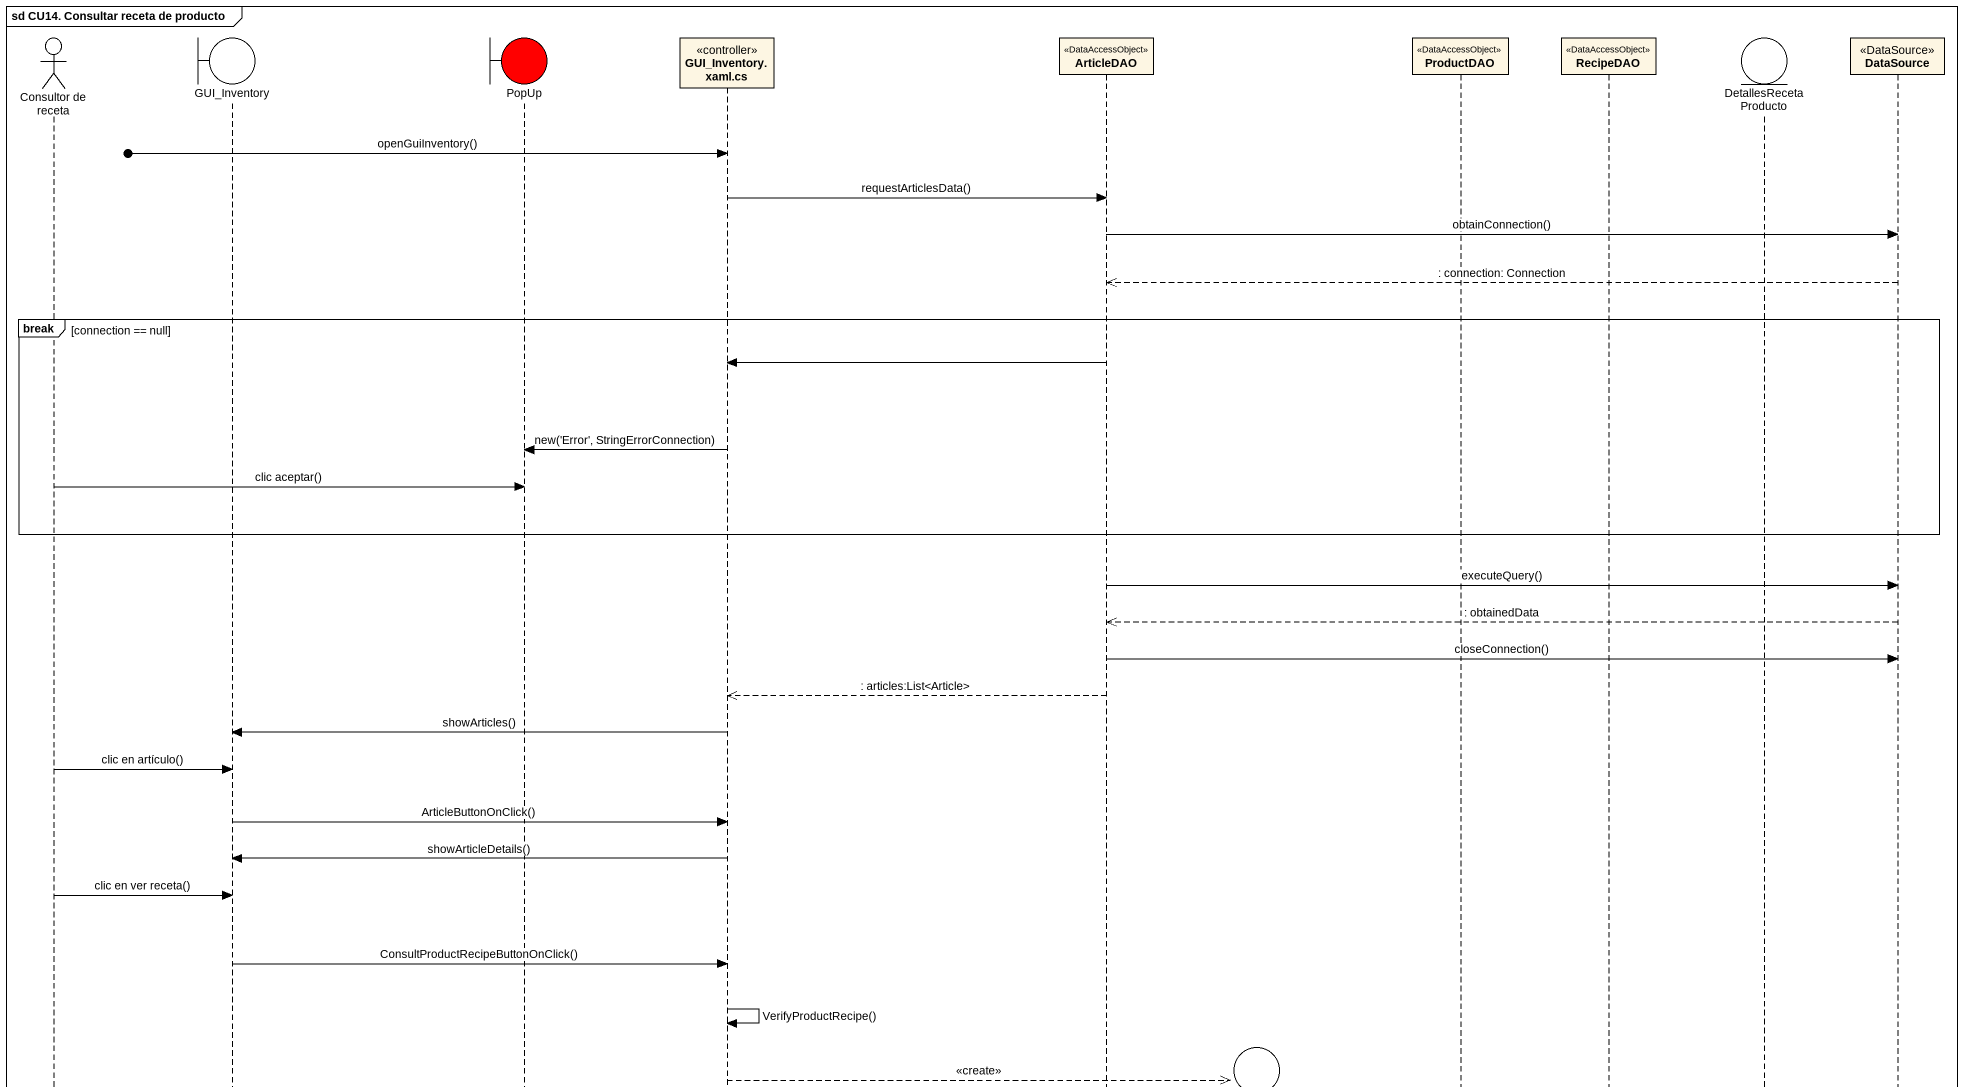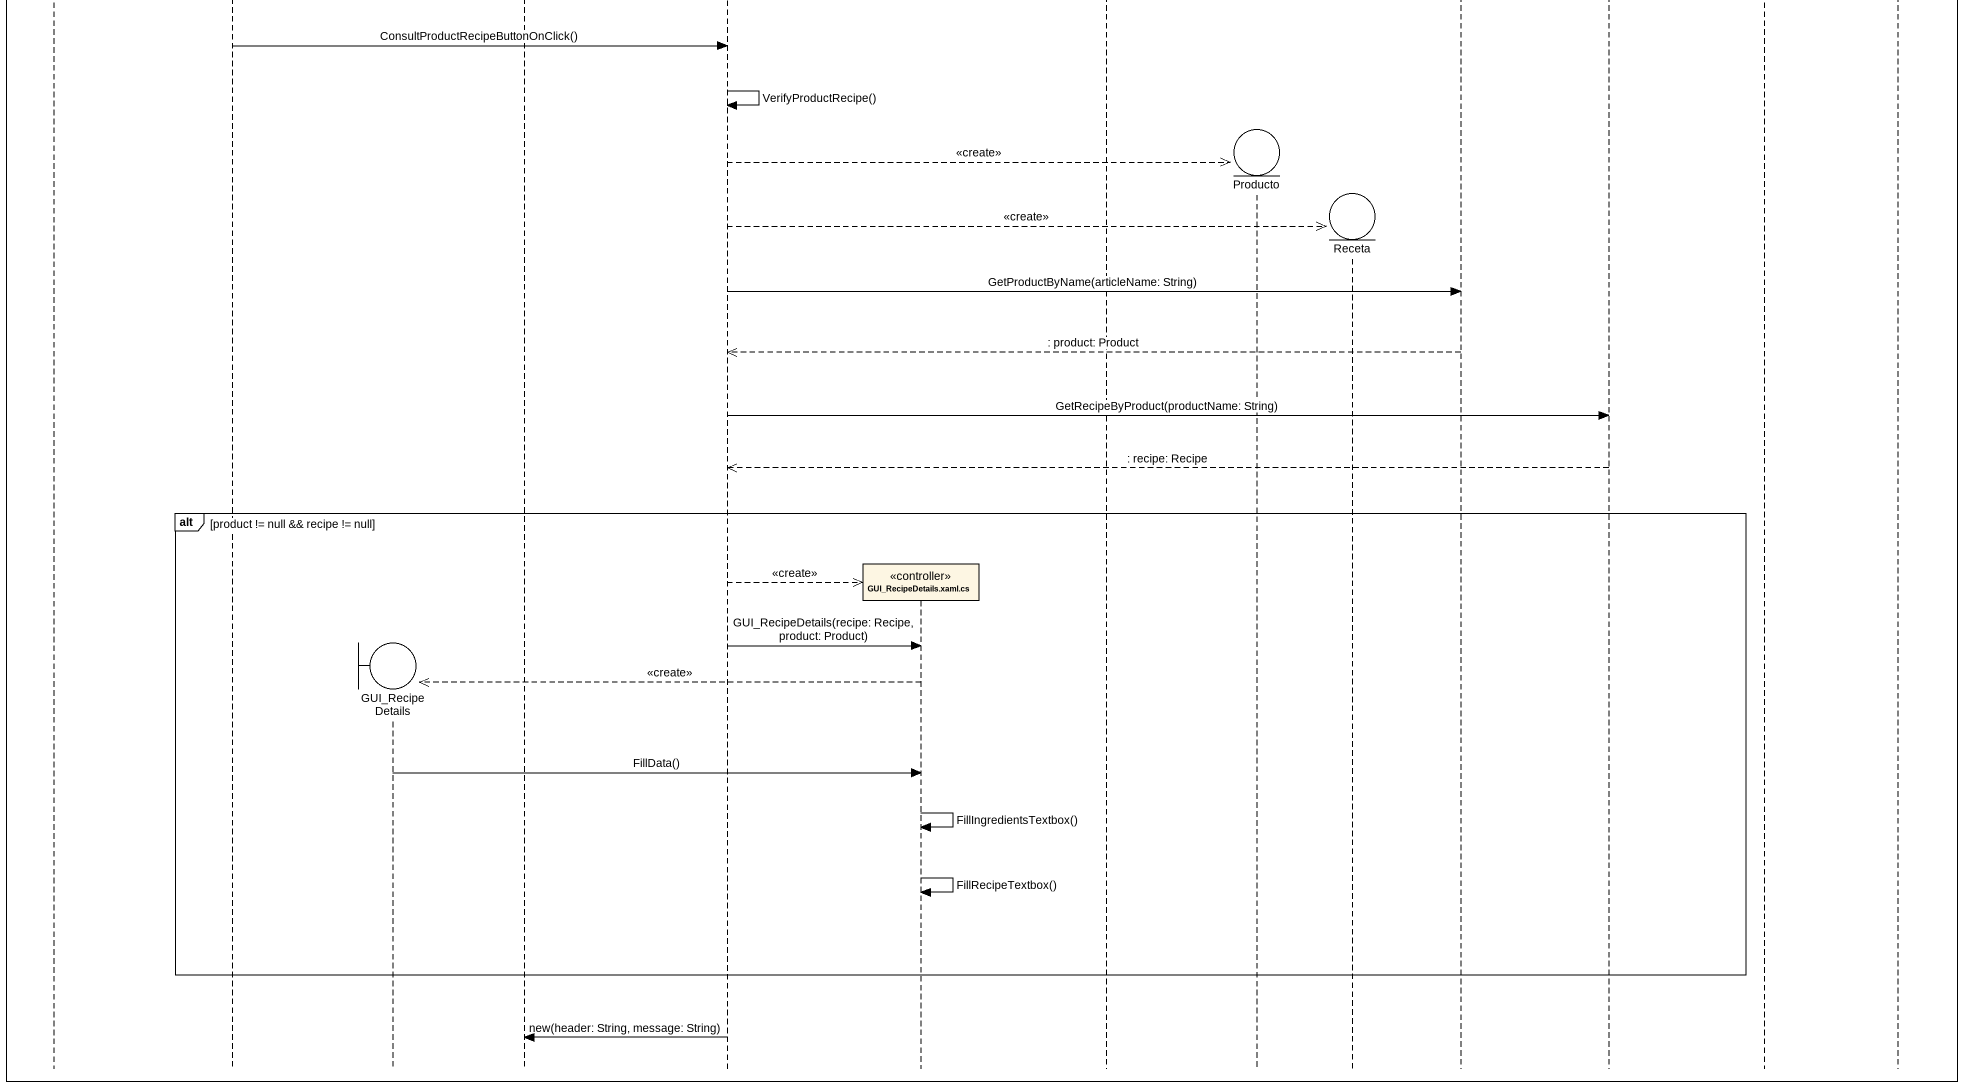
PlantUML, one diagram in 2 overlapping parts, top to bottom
@startuml
mainframe sd CU14. Consultar receta de producto
hide footbox
actor "Consultor de receta" as Consultor_de_receta
boundary GUI_Inventory
boundary GUI_RecipeDetails
boundary PopUp #FF0000
participant "GUI_Inventory.xaml.cs" as GUI_Inventory_xaml_cs <<controller>>
participant "GUI_RecipeDetails.xaml.cs" as GUI_RecipeDetails_xaml_cs <<controller>>
participant ArticleDAO <<DataAccessObject>>
entity Producto
entity Receta
participant ProductDAO <<DataAccessObject>>
participant RecipeDAO <<DataAccessObject>>
entity DetallesRecetaProducto
participant DataSource <<DataSource>>

[o-> GUI_Inventory_xaml_cs : openGuiInventory()
GUI_Inventory_xaml_cs -> ArticleDAO : requestArticlesData()
ArticleDAO -> DataSource : obtainConnection()
DataSource -->> ArticleDAO : : connection: Connection
break connection == null
  ArticleDAO -> GUI_Inventory_xaml_cs
  GUI_Inventory_xaml_cs -> PopUp : new('Error', StringErrorConnection)
  Consultor_de_receta -> PopUp : clic aceptar()
end
ArticleDAO -> DataSource : executeQuery()
DataSource -->> ArticleDAO : : obtainedData
ArticleDAO -> DataSource : closeConnection()
ArticleDAO -->> GUI_Inventory_xaml_cs : : articles:List<Article>
GUI_Inventory_xaml_cs -> GUI_Inventory : showArticles()
Consultor_de_receta -> GUI_Inventory : clic en artículo()
GUI_Inventory -> GUI_Inventory_xaml_cs : ArticleButtonOnClick()
GUI_Inventory_xaml_cs -> GUI_Inventory : showArticleDetails()
Consultor_de_receta -> GUI_Inventory : clic en ver receta()
GUI_Inventory -> GUI_Inventory_xaml_cs : ConsultProductRecipeButtonOnClick()
GUI_Inventory_xaml_cs -> GUI_Inventory_xaml_cs : VerifyProductRecipe()
GUI_Inventory_xaml_cs -->> Producto ** : <<create>>
GUI_Inventory_xaml_cs -->> Receta ** : <<create>>
GUI_Inventory_xaml_cs -> ProductDAO : GetProductByName(articleName: String)
ProductDAO -->> GUI_Inventory_xaml_cs : : product: Product
GUI_Inventory_xaml_cs -> RecipeDAO : GetRecipeByProduct(productName: String)
RecipeDAO -->> GUI_Inventory_xaml_cs : : recipe: Recipe
alt product != null && recipe != null
  GUI_Inventory_xaml_cs -->> GUI_RecipeDetails_xaml_cs ** : <<create>>
  GUI_Inventory_xaml_cs -> GUI_RecipeDetails_xaml_cs : GUI_RecipeDetails(recipe: Recipe, product: Product)
  GUI_RecipeDetails_xaml_cs -->> GUI_RecipeDetails ** : <<create>>
  GUI_RecipeDetails -> GUI_RecipeDetails_xaml_cs : FillData()
  GUI_RecipeDetails_xaml_cs -> GUI_RecipeDetails_xaml_cs : FillIngredientsTextbox()
  GUI_RecipeDetails_xaml_cs -> GUI_RecipeDetails_xaml_cs : FillRecipeTextbox()
end
GUI_Inventory_xaml_cs -> PopUp : new(header: String, message: String)
@enduml
